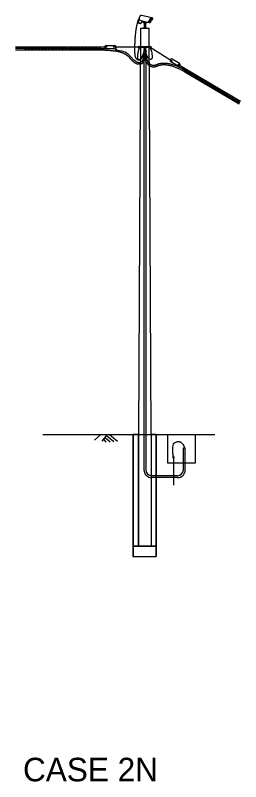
# Model space of a CAD drawing. Extents: x -7629 to -7300, y -744 to -669.
# Drawn here: x -7555.7 to -7533.5, y -744.5 to -669 of the extents above; entities that cross this region are included whole.
import ezdxf

# ---------------------------------------------------------------- set-up
doc = ezdxf.new("R2010")
doc.units = 0
doc.layers.add('es_DETAIL', color=7, linetype='Continuous')
doc.layers.add('rd_PROFILE-OG', color=7, linetype='Continuous')

msp = doc.modelspace()

# ---------------------------------------------------------------- linework, layer by layer
at = {"layer": 'es_DETAIL'}
for p, q in [((-7543.506, -669.35), (-7543.5, -669.346)), ((-7543.496, -669.362), (-7543.487, -669.355)), ((-7542.281, -669.241), (-7543.234, -669)), ((-7542.328, -669.452), (-7542.505, -669.554)), ((-7542.328, -669.452), (-7542.505, -669.554)), ((-7542.334, -669.397), (-7542.438, -669.458)), ((-7542.334, -669.397), (-7542.438, -669.458)), ((-7542.328, -669.465), (-7542.419, -669.413)), ((-7542.328, -669.465), (-7542.419, -669.413)), ((-7542.419, -669.413), (-7542.419, -669.413)), ((-7542.356, -669.352), (-7542.398, -669.376)), ((-7542.356, -669.352), (-7542.398, -669.376)), ((-7542.398, -669.376), (-7542.398, -669.376)), ((-7542.332, -669.405), (-7542.394, -669.369)), ((-7542.332, -669.405), (-7542.394, -669.369)), ((-7542.394, -669.369), (-7542.394, -669.369)), ((-7542.39, -669.364), (-7542.39, -669.635)), ((-7542.39, -669.364), (-7542.39, -669.635)), ((-7542.39, -669.364), (-7542.39, -669.364)), ((-7542.356, -669.352), (-7542.356, -669.352)), ((-7542.34, -669.379), (-7542.34, -669.532)), ((-7542.34, -669.379), (-7542.34, -669.532)), ((-7542.34, -669.379), (-7542.34, -669.379)), ((-7542.334, -669.397), (-7542.334, -669.397)), ((-7542.332, -669.405), (-7542.332, -669.405)), ((-7542.328, -669.452), (-7542.328, -669.452)), ((-7543.605, -669.589), (-7543.604, -669.59)), ((-7543.589, -669.588), (-7543.589, -669.589)), ((-7543.456, -669.467), (-7542.706, -669.657)), ((-7543.288, -669.735), (-7543.292, -669.739)), ((-7543.275, -669.743), (-7543.284, -669.751)), ((-7543.06, -669.582), (-7543.107, -669.597)), ((-7543.102, -669.611), (-7543.104, -669.611)), ((-7543.06, -669.597), (-7543.102, -669.611)), ((-7543.098, -669.625), (-7543.101, -669.626)), ((-7543.059, -669.613), (-7543.098, -669.625)), ((-7542.878, -669.752), (-7543.074, -669.721)), ((-7543.06, -669.567), (-7543.06, -669.621)), ((-7542.988, -669.627), (-7542.998, -669.627)), ((-7542.976, -669.659), (-7542.986, -669.659)), ((-7542.984, -669.736), (-7542.984, -670.25)), ((-7542.971, -669.63), (-7542.981, -669.63)), ((-7542.965, -669.646), (-7542.975, -669.646)), ((-7542.894, -669.609), (-7542.894, -669.653)), ((-7542.886, -669.611), (-7542.886, -669.653)), ((-7542.875, -669.752), (-7542.875, -670.25)), ((-7542.871, -669.751), (-7542.76, -669.721)), ((-7542.864, -669.741), (-7542.769, -669.715)), ((-7542.706, -669.657), (-7542.473, -669.716)), ((-7542.408, -669.653), (-7542.508, -669.596)), ((-7542.408, -669.653), (-7542.508, -669.596)), ((-7542.508, -669.596), (-7542.508, -669.596)), ((-7542.335, -669.515), (-7542.505, -669.613)), ((-7542.335, -669.515), (-7542.505, -669.613)), ((-7542.505, -669.554), (-7542.505, -669.554)), ((-7542.505, -669.613), (-7542.505, -669.613)), ((-7542.375, -669.614), (-7542.497, -669.544)), ((-7542.375, -669.614), (-7542.497, -669.544)), ((-7542.497, -669.544), (-7542.497, -669.544)), ((-7542.492, -669.537), (-7542.492, -669.65)), ((-7542.492, -669.537), (-7542.492, -669.65)), ((-7542.492, -669.537), (-7542.492, -669.537)), ((-7542.492, -669.65), (-7542.492, -669.65)), ((-7542.361, -669.588), (-7542.485, -669.66)), ((-7542.361, -669.588), (-7542.485, -669.66)), ((-7542.485, -669.66), (-7542.485, -669.66)), ((-7542.483, -669.485), (-7542.481, -669.49)), ((-7542.483, -669.485), (-7542.481, -669.49)), ((-7542.483, -669.485), (-7542.483, -669.485)), ((-7542.483, -669.485), (-7542.483, -669.485)), ((-7542.481, -669.49), (-7542.468, -669.488)), ((-7542.481, -669.49), (-7542.468, -669.488)), ((-7542.481, -669.49), (-7542.481, -669.49)), ((-7542.481, -669.49), (-7542.481, -669.49)), ((-7542.473, -669.509), (-7542.473, -669.509)), ((-7542.469, -669.508), (-7542.469, -669.508)), ((-7542.468, -669.488), (-7542.465, -669.494)), ((-7542.468, -669.488), (-7542.465, -669.494)), ((-7542.468, -669.488), (-7542.468, -669.488)), ((-7542.468, -669.488), (-7542.468, -669.488)), ((-7542.465, -669.494), (-7542.465, -669.494)), ((-7542.352, -669.569), (-7542.463, -669.505)), ((-7542.352, -669.569), (-7542.463, -669.505)), ((-7542.463, -669.505), (-7542.463, -669.505)), ((-7542.462, -669.504), (-7542.462, -669.504)), ((-7542.462, -669.504), (-7542.462, -669.504)), ((-7542.462, -669.504), (-7542.462, -669.504)), ((-7542.456, -669.499), (-7542.456, -669.499)), ((-7542.441, -669.464), (-7542.441, -669.674)), ((-7542.441, -669.464), (-7542.441, -669.674)), ((-7542.441, -669.464), (-7542.441, -669.464)), ((-7542.441, -669.674), (-7542.441, -669.674)), ((-7542.336, -669.519), (-7542.439, -669.46)), ((-7542.336, -669.519), (-7542.439, -669.46)), ((-7542.439, -669.46), (-7542.439, -669.46)), ((-7542.438, -669.458), (-7542.438, -669.458)), ((-7542.408, -669.653), (-7542.408, -669.653)), ((-7542.39, -669.635), (-7542.39, -669.635)), ((-7542.375, -669.614), (-7542.375, -669.614)), ((-7542.361, -669.588), (-7542.361, -669.588)), ((-7542.352, -669.569), (-7542.352, -669.569)), ((-7542.34, -669.532), (-7542.34, -669.532)), ((-7542.336, -669.519), (-7542.336, -669.519)), ((-7542.335, -669.515), (-7542.335, -669.515)), ((-7542.328, -669.465), (-7542.328, -669.465)), ((-7543.342, -670.277), (-7543.564, -710.277)), ((-7543.345, -670.277), (-7542.517, -670.277)), ((-7543.226, -670.277), (-7542.632, -670.277)), ((-7542.767, -670.25), (-7543.092, -670.25)), ((-7543.092, -670.25), (-7543.092, -670.277)), ((-7542.767, -670.25), (-7542.767, -670.277)), ((-7542.295, -710.277), (-7542.517, -670.277)), ((-7546.64, -672.139), (-7555.669, -672.132)), ((-7547.475, -672.428), (-7555.669, -672.421)), ((-7554.807, -672.422), (-7554.518, -672.133)), ((-7554.788, -672.133), (-7554.498, -672.422)), ((-7554.474, -672.422), (-7554.185, -672.133)), ((-7554.454, -672.133), (-7554.165, -672.422)), ((-7554.141, -672.422), (-7553.852, -672.134)), ((-7554.12, -672.133), (-7553.831, -672.423)), ((-7553.825, -672.423), (-7553.536, -672.134)), ((-7553.804, -672.134), (-7553.515, -672.423)), ((-7553.488, -672.423), (-7553.199, -672.134)), ((-7553.467, -672.134), (-7553.178, -672.423)), ((-7553.155, -672.423), (-7552.866, -672.134)), ((-7553.133, -672.134), (-7552.844, -672.423)), ((-7552.839, -672.423), (-7552.55, -672.135)), ((-7552.817, -672.134), (-7552.528, -672.424)), ((-7552.509, -672.424), (-7552.22, -672.135)), ((-7552.486, -672.135), (-7552.197, -672.424)), ((-7552.176, -672.424), (-7551.887, -672.135)), ((-7552.153, -672.135), (-7551.863, -672.424)), ((-7551.86, -672.424), (-7551.571, -672.135)), ((-7551.837, -672.135), (-7551.547, -672.424)), ((-7551.525, -672.424), (-7551.236, -672.136)), ((-7551.501, -672.135), (-7551.211, -672.425)), ((-7551.192, -672.425), (-7550.903, -672.136)), ((-7551.167, -672.136), (-7550.878, -672.425)), ((-7550.876, -672.425), (-7550.587, -672.136)), ((-7550.851, -672.136), (-7550.561, -672.425)), ((-7550.536, -672.425), (-7550.248, -672.136)), ((-7550.511, -672.136), (-7550.221, -672.425)), ((-7550.203, -672.425), (-7549.914, -672.137)), ((-7550.177, -672.136), (-7549.888, -672.426)), ((-7549.888, -672.426), (-7549.599, -672.137)), ((-7549.861, -672.137), (-7549.571, -672.426)), ((-7549.554, -672.426), (-7549.266, -672.137)), ((-7549.527, -672.137), (-7549.238, -672.426)), ((-7549.221, -672.426), (-7548.932, -672.137)), ((-7549.194, -672.137), (-7548.904, -672.426)), ((-7548.906, -672.426), (-7548.617, -672.138)), ((-7548.877, -672.137), (-7548.588, -672.427)), ((-7548.573, -672.427), (-7548.284, -672.138)), ((-7548.544, -672.138), (-7548.255, -672.427)), ((-7548.24, -672.427), (-7547.951, -672.138)), ((-7548.211, -672.138), (-7547.922, -672.427)), ((-7547.924, -672.427), (-7547.635, -672.138)), ((-7547.895, -672.138), (-7547.605, -672.427)), ((-7547.591, -672.427), (-7547.302, -672.138)), ((-7547.561, -672.138), (-7547.262, -672.437)), ((-7546.747, -672.283), (-7545.9, -672.279)), ((-7546.732, -671.978), (-7545.901, -671.974)), ((-7543.469, -672.131), (-7546.028, -672.138)), ((-7543.469, -672.076), (-7543.353, -672.076)), ((-7543.469, -672.186), (-7543.469, -672.076)), ((-7542.488, -672.099), (-7543.469, -672.099)), ((-7542.487, -672.163), (-7543.469, -672.163)), ((-7543.469, -672.186), (-7543.354, -672.186)), ((-7543.032, -672.363), (-7543.032, -672.38)), ((-7543.025, -672.329), (-7543.025, -672.338)), ((-7543.023, -672.409), (-7543.023, -672.538)), ((-7542.827, -672.408), (-7542.827, -672.538)), ((-7542.824, -672.329), (-7542.824, -672.336)), ((-7542.398, -672.145), (-7540.198, -673.51)), ((-7543.038, -672.538), (-7543.038, -672.554)), ((-7543.038, -672.538), (-7543.009, -672.538)), ((-7543.038, -672.554), (-7543.011, -672.554)), ((-7543.021, -672.554), (-7543.021, -672.638)), ((-7543.021, -672.647), (-7543.021, -713.755)), ((-7542.866, -672.554), (-7542.812, -672.554)), ((-7542.865, -672.538), (-7542.812, -672.538)), ((-7542.828, -672.554), (-7542.828, -713.755)), ((-7542.812, -672.538), (-7542.812, -672.554)), ((-7539.653, -674.001), (-7540.38, -673.566)), ((-7539.51, -673.73), (-7540.225, -673.305)), ((-7539.672, -673.822), (-7533.499, -677.459)), ((-7538.878, -674.29), (-7539.287, -674.395)), ((-7538.999, -674.554), (-7539.101, -674.158)), ((-7538.988, -674.56), (-7533.646, -677.708)), ((-7538.591, -674.459), (-7538.987, -674.561)), ((-7538.969, -674.392), (-7533.567, -677.575)), ((-7538.712, -674.723), (-7538.814, -674.327)), ((-7538.318, -674.62), (-7538.715, -674.722)), ((-7538.44, -674.883), (-7538.542, -674.488)), ((-7538.153, -675.053), (-7538.255, -674.657)), ((-7538.031, -674.789), (-7538.427, -674.891)), ((-7537.744, -674.958), (-7538.14, -675.06)), ((-7537.867, -675.221), (-7537.969, -674.826)), ((-7537.472, -675.118), (-7537.868, -675.221)), ((-7537.595, -675.382), (-7537.697, -674.986)), ((-7537.184, -675.288), (-7537.58, -675.39)), ((-7537.308, -675.551), (-7537.41, -675.155)), ((-7536.897, -675.457), (-7537.293, -675.559)), ((-7537.021, -675.72), (-7537.123, -675.324)), ((-7536.748, -675.88), (-7536.85, -675.484)), ((-7536.624, -675.618), (-7537.02, -675.72)), ((-7536.337, -675.787), (-7536.733, -675.889)), ((-7536.462, -676.049), (-7536.564, -675.653)), ((-7536.044, -675.96), (-7536.44, -676.062)), ((-7536.169, -676.222), (-7536.271, -675.826)), ((-7535.771, -676.12), (-7536.168, -676.222)), ((-7535.897, -676.382), (-7535.999, -675.986)), ((-7535.61, -676.551), (-7535.712, -676.155)), ((-7535.484, -676.29), (-7535.88, -676.392)), ((-7535.194, -676.46), (-7535.591, -676.562)), ((-7535.321, -676.721), (-7535.423, -676.325)), ((-7534.922, -676.621), (-7535.318, -676.723)), ((-7535.049, -676.881), (-7535.151, -676.486)), ((-7534.635, -676.79), (-7535.031, -676.892)), ((-7534.762, -677.051), (-7534.864, -676.655)), ((-7534.35, -676.958), (-7534.746, -677.06)), ((-7534.477, -677.218), (-7534.579, -676.822)), ((-7534.205, -677.378), (-7534.307, -676.983)), ((-7534.077, -677.118), (-7534.473, -677.22)), ((-7533.79, -677.288), (-7534.186, -677.39)), ((-7533.918, -677.548), (-7534.02, -677.152)), ((-7533.499, -677.459), (-7533.896, -677.561)), ((-7533.635, -677.691), (-7533.73, -677.323)), ((-7552.968, -710.277), (-7536.032, -710.277)), ((-7544.092, -710.277), (-7544.092, -712.086)), ((-7544.092, -710.277), (-7544.092, -722.308)), ((-7543.564, -710.273), (-7543.564, -721.277)), ((-7542.295, -710.277), (-7542.295, -721.281)), ((-7541.824, -710.277), (-7541.824, -712.086)), ((-7541.818, -710.277), (-7541.818, -722.308)), ((-7540.698, -710.277), (-7540.698, -713.068)), ((-7537.955, -713.068), (-7537.955, -710.277)), ((-7539.136, -713.755), (-7539.136, -711.588)), ((-7539.136, -711.588), (-7538.943, -711.588)), ((-7538.943, -713.755), (-7538.943, -711.588)), ((-7540.107, -712.393), (-7540.107, -715.271)), ((-7540.698, -713.068), (-7537.955, -713.068)), ((-7540.207, -712.558), (-7540.013, -712.558)), ((-7539.716, -714.335), (-7542.238, -714.335)), ((-7539.716, -714.528), (-7542.238, -714.528)), ((-7544.086, -718.326), (-7544.086, -722.308)), ((-7544.086, -721.277), (-7541.818, -721.277)), ((-7544.086, -721.277), (-7541.818, -721.278)), ((-7543.674, -721.277), (-7542.23, -721.277)), ((-7544.092, -722.308), (-7541.818, -722.308)), ((-7544.086, -722.308), (-7541.818, -722.308))]:
    msp.add_line(p, q, dxfattribs=at)
for points in [[(-7543.003, -669.656), (-7543.009, -669.64), (-7542.998, -669.627), (-7542.981, -669.63), (-7542.975, -669.646), (-7542.986, -669.659)], [(-7544.086, -721.278), (-7543.564, -721.278), (-7543.564, -710.273), (-7544.086, -710.273)], [(-7542.291, -710.277), (-7542.291, -721.278), (-7541.818, -721.278), (-7541.818, -710.277)]]:
    msp.add_lwpolyline(points, close=True, dxfattribs=at)
for points in [[(-7542.988, -669.627), (-7542.971, -669.63), (-7542.965, -669.646), (-7542.976, -669.659)], [(-7544.086, -721.277), (-7544.086, -722.308), (-7541.818, -722.308), (-7541.818, -721.277), (-7542.23, -721.277), (-7543.674, -721.277), (-7544.086, -721.277)]]:
    msp.add_lwpolyline(points, dxfattribs=at)
for centre in [(-7543.47, -672.131), (-7542.399, -672.13)]:
    msp.add_circle(centre, 0.0943, dxfattribs=at)
for centre, radius, start, end in [((-7543.331, -669.563), 0.275, 129.46042, 185.75297), ((-7543.331, -669.563), 0.26, 129.46042, 185.75297), ((-7543.331, -669.563), 0.246, 129.46042, 185.75297), ((-7543.507, -669.339), 0.00214, 167.1334, 222.07881), ((-7543.366, -669.331), 0.143, 141.85967, 182.48001), ((-7543.507, -669.339), 0.00214, 112.18798, 167.1334), ((-7543.496, -669.329), 0.017, 222.07881, 240.92827), ((-7543.502, -669.353), 0.017, 93.33853, 112.18798), ((-7543.486, -669.311), 0.0375, 240.92827, 250.26914), ((-7543.501, -669.373), 0.0375, 83.99766, 93.33853), ((-7543.476, -669.281), 0.0694, 250.26914, 257.1334), ((-7543.504, -669.405), 0.0694, 77.1334, 83.99766), ((-7543.476, -669.281), 0.0694, 257.1334, 260.97564), ((-7543.504, -669.405), 0.0694, 75.09581, 77.1334), ((-7542.1, -669.396), 1.388, 173.88478, 181.3601), ((-7543.446, -669.428), 0.0405, 181.3601, 255.80243), ((-7542.97, -669.386), 0.528, 151.52801, 164.86625), ((-7543.433, -669.283), 0.0607, 137.55051, 138.88906), ((-7543.128, -669.3), 0.348, 135.07954, 151.52801), ((-7543.218, -669.21), 0.221, 110.75751, 135.07954), ((-7543.26, -669.1), 0.103, 74.86625, 110.75751), ((-7541.96, -669.641), 0.543, 151.52801, 161.12953), ((-7541.96, -669.641), 0.513, 151.52801, 161.12953), ((-7542.118, -669.556), 0.363, 135.07954, 151.52801), ((-7542.118, -669.556), 0.333, 139.83203, 151.52801), ((-7542.208, -669.466), 0.236, 110.75751, 135.07954), ((-7542.118, -669.556), 0.333, 135.07954, 139.83202), ((-7542.382, -669.372), 0.0325, 38.97499, 73.3871), ((-7542.446, -669.424), 0.116, 14.65296, 38.97499), ((-7542.208, -669.466), 0.205, 110.75751, 135.07954), ((-7542.382, -669.372), 0.073, 38.97499, 57.75106), ((-7542.533, -669.447), 0.206, 358.20449, 14.65296), ((-7542.446, -669.424), 0.156, 14.65296, 38.97499), ((-7542.533, -669.447), 0.246, 358.20449, 14.65296), ((-7542.25, -669.356), 0.119, 74.86625, 110.75751), ((-7542.297, -669.317), 0.152, 273.38726, 353.56454), ((-7542.25, -669.356), 0.0879, 74.86625, 110.75751), ((-7542.25, -669.356), 0.0879, 38.97499, 74.86625), ((-7542.25, -669.356), 0.119, 38.97499, 74.86625), ((-7542.341, -669.43), 0.205, 27.67693, 38.97499), ((-7542.153, -669.314), 0.0215, 252.00063, 343.35322), ((-7542.341, -669.43), 0.236, 27.67693, 38.97499), ((-7543.398, -669.579), 0.207, 182.6042, 303.62159), ((-7543.398, -669.579), 0.191, 182.6042, 303.62159), ((-7543.398, -669.579), 0.177, 182.6042, 303.62159), ((-7543.054, -669.884), 0.292, 100.34994, 147.42504), ((-7543.054, -669.884), 0.277, 100.34994, 147.42504), ((-7543.054, -669.884), 0.262, 100.34994, 147.42504), ((-7542.908, -669.726), 0.166, 151.56779, 178.46159), ((-7543.006, -669.621), 0.0536, 179.65627, 187.4436), ((-7542.989, -669.619), 0.0708, 187.4436, 211.47201), ((-7542.975, -669.611), 0.0869, 211.47201, 231.6456), ((-7542.962, -669.594), 0.108, 231.6456, 249.74112), ((-7542.962, -669.594), 0.108, 249.74111, 267.83663), ((-7542.963, -669.615), 0.0869, 267.83663, 288.01023), ((-7542.955, -669.595), 0.108, 264.08129, 267.83663), ((-7542.955, -669.616), 0.0869, 267.83663, 288.01023), ((-7542.958, -669.631), 0.0708, 288.01023, 312.03863), ((-7542.95, -669.631), 0.0708, 288.01023, 312.03863), ((-7542.947, -669.643), 0.0536, 312.03863, 339.74112), ((-7543.056, -669.761), 0.166, 7.94406, 26.46528), ((-7542.939, -669.644), 0.0536, 312.03863, 339.74112), ((-7543.048, -669.757), 0.166, 9.97395, 27.31576), ((-7542.947, -669.643), 0.0536, 339.74112, 350.03917), ((-7542.875, -669.736), 0.0162, 187.94406, 285.24085), ((-7542.939, -669.644), 0.0536, 339.74112, 350.03917), ((-7542.868, -669.725), 0.0162, 189.97395, 285.24085), ((-7542.921, -669.726), 0.166, 10.1204, 31.84722), ((-7542.773, -669.7), 0.0162, 285.24085, 10.1204), ((-7542.913, -669.722), 0.166, 6.35608, 29.06964), ((-7542.764, -669.705), 0.0162, 285.24085, 6.35608), ((-7542.686, -669.578), 0.0809, 255.80243, 288.226), ((-7542.678, -669.581), 0.0809, 255.80243, 289.92233), ((-7542.765, -669.339), 0.333, 288.226, 333.37189), ((-7542.765, -669.339), 0.338, 289.92233, 319.34682), ((-7542.304, -669.57), 0.246, 185.12699, 194.65296), ((-7542.391, -669.593), 0.156, 194.65296, 218.97499), ((-7542.455, -669.645), 0.073, 218.97499, 254.86625), ((-7542.765, -669.339), 0.338, 319.34682, 329.80252), ((-7542.304, -669.57), 0.206, 176.99619, 194.65296), ((-7542.391, -669.593), 0.116, 194.65296, 218.97499), ((-7542.765, -669.339), 0.317, 332.65122, 336.7605), ((-7542.473, -669.495), 0.0141, 320.36009, 136.24532), ((-7542.473, -669.495), 0.0141, 320.36009, 136.24532), ((-7542.455, -669.645), 0.0325, 218.97499, 254.86625), ((-7542.455, -669.645), 0.073, 254.86625, 290.75751), ((-7542.765, -669.339), 0.338, 329.80252, 332.71435), ((-7542.478, -669.481), 0.0285, 279.32173, 320.77445), ((-7542.478, -669.481), 0.0285, 279.32173, 320.77445), ((-7542.473, -669.493), 0.0152, 285.34889, 316.74789), ((-7542.473, -669.493), 0.0152, 285.34889, 316.74789), ((-7542.455, -669.645), 0.0325, 254.86625, 290.75751), ((-7542.765, -669.339), 0.348, 332.68437, 336.7605), ((-7542.485, -669.567), 0.116, 290.75751, 315.07954), ((-7542.485, -669.567), 0.156, 290.75751, 315.07954), ((-7542.549, -669.504), 0.206, 315.07954, 331.52801), ((-7542.549, -669.504), 0.246, 315.07954, 331.52801), ((-7542.66, -669.443), 0.333, 331.52801, 344.86625), ((-7542.66, -669.443), 0.333, 344.86625, 358.20449), ((-7542.66, -669.443), 0.373, 331.52801, 344.86625), ((-7542.66, -669.443), 0.373, 344.86625, 358.20449), ((-7546.737, -672.129), 0.152, 90.16707, 270.16706), ((-7545.9, -672.126), 0.152, 270.16707, 90.16706), ((-7542.925, -672.329), 0.101, 0, 180.00004), ((-7540.302, -673.435), 0.152, 59.28355, 239.28355), ((-7539.583, -673.863), 0.152, 239.28355, 59.28355), ((-7542.243, -713.75), 0.778, 180.36456, 270.36456), ((-7542.243, -713.75), 0.585, 180.48505, 270.48505), ((-7539.716, -713.755), 0.773, 270, 0), ((-7539.716, -713.755), 0.58, 270, 0)]:
    msp.add_arc(centre, radius, start, end, dxfattribs=at)
for centre, major_axis, ratio, start_param, end_param in [((-7542.924, -672.376), (-0.108, -0.002), 0.712832, 2.198425, 7.108387), ((-7542.924, -672.365), (-0.108, -0.002), 0.712832, 3.056011, 6.239106), ((-7542.925, -672.39), (-0.0663, -0.001), 0.654505, 3.097514, 6.239106)]:
    msp.add_ellipse(centre, major_axis=major_axis, ratio=ratio, start_param=start_param, end_param=end_param, dxfattribs=at)
for points, degree in [([(-7543.585, -669.458), (-7543.697, -669.783), (-7543.837, -670.589), (-7543.929, -671.524), (-7543.929, -672.447), (-7543.929, -672.893), (-7543.831, -673.223), (-7543.617, -673.378), (-7543.317, -673.37), (-7543.092, -672.906), (-7542.93, -672.346)], 2), ([(-7542.992, -672.389), (-7543.083, -673.177), (-7543.133, -673.42), (-7543.269, -673.628), (-7543.492, -673.676), (-7543.638, -673.654), (-7543.792, -673.578), (-7543.962, -673.464), (-7544.148, -673.256), (-7544.42, -672.936), (-7544.8, -672.67), (-7545.423, -672.427), (-7546.183, -672.335), (-7547.262, -672.259), (-7555.669, -672.277)], 2), ([(-7542.859, -672.391), (-7542.865, -672.62), (-7542.886, -672.797), (-7542.921, -673.079), (-7542.935, -673.183), (-7542.951, -673.287), (-7542.955, -673.314), (-7542.964, -673.354), (-7542.969, -673.374), (-7542.986, -673.433), (-7543.001, -673.471), (-7543.027, -673.527), (-7543.036, -673.545), (-7543.051, -673.572), (-7543.059, -673.585), (-7543.067, -673.598), (-7543.073, -673.607), (-7543.076, -673.612), (-7543.106, -673.655), (-7543.138, -673.69), (-7543.211, -673.749), (-7543.253, -673.771), (-7543.308, -673.791), (-7543.319, -673.794), (-7543.336, -673.798), (-7543.342, -673.8), (-7543.351, -673.801), (-7543.352, -673.802), (-7543.357, -673.803), (-7543.376, -673.807), (-7543.395, -673.81), (-7543.445, -673.817), (-7543.477, -673.82), (-7543.525, -673.821), (-7543.54, -673.82), (-7543.563, -673.818), (-7543.571, -673.818), (-7543.583, -673.816), (-7543.587, -673.815), (-7543.594, -673.814), (-7543.597, -673.814), (-7543.654, -673.804), (-7543.707, -673.787), (-7543.765, -673.761), (-7543.771, -673.758), (-7543.784, -673.752), (-7543.79, -673.749), (-7543.808, -673.74), (-7543.843, -673.721), (-7543.88, -673.7), (-7543.917, -673.677), (-7543.935, -673.665), (-7543.954, -673.653), (-7543.963, -673.647), (-7543.967, -673.644), (-7543.974, -673.639), (-7544.007, -673.617), (-7544.038, -673.591), (-7544.094, -673.54), (-7544.122, -673.513), (-7544.156, -673.475), (-7544.164, -673.467), (-7544.177, -673.453), (-7544.196, -673.431), (-7544.245, -673.375), (-7544.293, -673.32), (-7544.343, -673.261), (-7544.361, -673.241), (-7544.388, -673.209), (-7544.398, -673.198), (-7544.414, -673.178), (-7544.423, -673.169), (-7544.501, -673.083), (-7544.583, -673.011), (-7544.699, -672.926), (-7544.722, -672.91), (-7544.773, -672.878), (-7544.8, -672.862), (-7544.888, -672.814), (-7544.953, -672.781), (-7545.062, -672.733), (-7545.1, -672.717), (-7545.179, -672.685), (-7545.219, -672.67), (-7545.342, -672.628), (-7545.428, -672.604), (-7545.607, -672.564), (-7545.701, -672.547), (-7545.848, -672.529), (-7545.901, -672.523), (-7546.01, -672.511), (-7546.066, -672.505), (-7546.244, -672.488), (-7546.371, -672.477), (-7546.574, -672.461), (-7546.649, -672.455), (-7546.726, -672.45), (-7546.735, -672.449), (-7546.739, -672.449), (-7546.753, -672.448), (-7546.764, -672.447), (-7546.788, -672.446), (-7546.8, -672.446), (-7547.475, -672.428)], 3), ([(-7543.469, -672.141), (-7543.568, -672.44), (-7543.644, -672.889), (-7543.669, -673.091), (-7543.644, -673.256), (-7543.573, -673.341), (-7543.492, -673.362), (-7543.359, -673.322), (-7543.236, -673.182), (-7543.068, -672.805), (-7542.93, -672.346)], 2), ([(-7542.86, -672.425), (-7542.858, -672.423), (-7542.856, -672.422), (-7542.836, -672.408), (-7542.827, -672.391), (-7542.828, -672.359), (-7542.837, -672.342), (-7542.873, -672.317), (-7542.899, -672.31), (-7542.952, -672.311), (-7542.978, -672.319), (-7543.013, -672.345), (-7543.022, -672.362), (-7543.021, -672.378)], 3), ([(-7543.021, -672.378), (-7543.021, -672.393), (-7543.012, -672.409), (-7542.995, -672.422)], 2), ([(-7542.398, -672.145), (-7542.287, -672.47), (-7542.216, -672.889), (-7542.191, -673.091), (-7542.216, -673.256), (-7542.287, -673.341), (-7542.369, -673.362), (-7542.502, -673.322), (-7542.625, -673.182), (-7542.792, -672.805), (-7542.93, -672.346)], 3), ([(-7542.859, -672.391), (-7542.793, -673.192), (-7542.675, -673.534), (-7542.469, -673.777), (-7542.227, -673.913), (-7541.935, -673.913), (-7541.593, -673.764), (-7541.226, -673.696), (-7540.94, -673.696), (-7540.701, -673.717), (-7540.114, -673.841), (-7539.422, -674.149)], 2), ([(-7542.932, -673.155), (-7542.931, -673.16), (-7542.93, -673.164), (-7542.923, -673.213), (-7542.916, -673.252), (-7542.903, -673.322), (-7542.896, -673.353), (-7542.884, -673.394), (-7542.879, -673.408), (-7542.872, -673.429), (-7542.861, -673.458), (-7542.849, -673.488), (-7542.807, -673.583), (-7542.767, -673.653), (-7542.706, -673.732), (-7542.693, -673.748), (-7542.669, -673.777), (-7542.656, -673.79), (-7542.618, -673.831), (-7542.591, -673.856), (-7542.536, -673.903), (-7542.507, -673.925), (-7542.463, -673.954), (-7542.448, -673.964), (-7542.417, -673.981), (-7542.4, -673.99), (-7542.317, -674.03), (-7542.245, -674.051), (-7542.134, -674.065), (-7542.096, -674.067), (-7542.019, -674.064), (-7541.98, -674.06), (-7541.902, -674.046), (-7541.862, -674.036), (-7541.803, -674.017), (-7541.773, -674.007), (-7541.738, -673.993), (-7541.72, -673.986), (-7541.712, -673.982), (-7541.708, -673.981), (-7541.705, -673.979), (-7541.704, -673.979), (-7541.638, -673.95), (-7541.572, -673.927), (-7541.471, -673.899), (-7541.437, -673.891), (-7541.385, -673.88), (-7541.367, -673.877), (-7541.332, -673.871), (-7541.315, -673.868), (-7541.231, -673.856), (-7541.17, -673.85), (-7541.101, -673.848), (-7541.089, -673.848), (-7541.06, -673.848), (-7541.018, -673.848), (-7540.951, -673.85), (-7540.889, -673.854), (-7540.853, -673.857), (-7540.836, -673.858), (-7540.831, -673.859), (-7540.819, -673.86), (-7540.813, -673.86), (-7540.754, -673.868), (-7540.675, -673.881), (-7540.548, -673.906), (-7540.521, -673.911), (-7540.478, -673.92), (-7540.463, -673.923), (-7540.433, -673.929), (-7540.42, -673.932), (-7540.346, -673.95), (-7540.271, -673.973), (-7540.004, -674.066), (-7539.304, -674.365), (-7538.988, -674.56)], 3), ([(-7538.969, -674.392), (-7539.207, -674.253), (-7539.422, -674.149)], 2), ([(-7540.11, -712.558), (-7540.322, -711.214), (-7539.53, -710.884), (-7539.067, -711.345), (-7539.039, -711.588)], 2)]:
    msp.add_open_spline(points, degree=degree, dxfattribs=at)
at = {"layer": 'rd_PROFILE-OG'}
for p, q in [((-7547.249, -710.276), (-7547.883, -710.84)), ((-7547.883, -710.277), (-7543.438, -710.277)), ((-7546.649, -710.28), (-7547.171, -710.945)), ((-7547.004, -710.754), (-7546.775, -711.035)), ((-7546.831, -710.563), (-7546.342, -711.008)), ((-7546.7, -710.38), (-7545.984, -710.969)), ((-7546.405, -710.283), (-7545.604, -710.942))]:
    msp.add_line(p, q, dxfattribs=at)

# ---------------------------------------------------------------- texts
at = {"layer": 'es_DETAIL'}
msp.add_text('CASE 2N', height=2.3199, dxfattribs=at).set_placement((-7554.913, -744.438))
msp.add_text('CASE 2N', height=2.3199, dxfattribs=at).set_placement((-7554.913, -744.438))
msp.add_text('CASE 2N', height=2.3199, dxfattribs=at).set_placement((-7554.913, -744.438))

doc.saveas('drawing.dxf')
